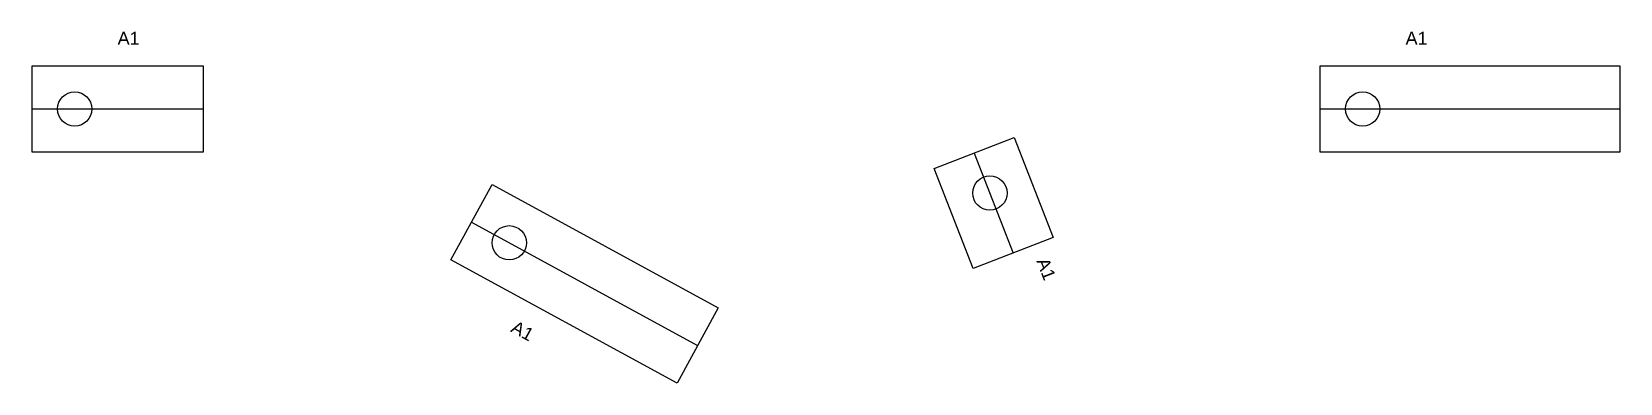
# Model space of a CAD drawing. Header units: millimetres. Extents: x 0 to 370, y -54 to 28.
import ezdxf

# ---------------------------------------------------------------- set-up
doc = ezdxf.new("R2010")
doc.units = ezdxf.units.MM
doc.styles.get("Standard").update_dxf_attribs({"font": 'arial.ttf'})

# ---------------------------------------------------------------- blocks, each defined once
blk = doc.blocks.new('BOITIER_TEST')
blk.add_line((0, 10), (40, 10))
blk.add_lwpolyline([(0, 0), (40, 0), (40, 20), (0, 20)], close=True)
blk.add_circle((10, 10), 4)
blk.add_attdef('REP', (20, 25), '', height=3)
blk = doc.blocks.new('*U4')
blk.add_line((2.45, -16.41), (55.1, -45.18))
blk.add_lwpolyline([(7.24, -7.64), (59.9, -36.4), (50.31, -53.95), (-2.35, -25.19)], close=True)
blk.add_circle((11.22, -21.21), 4)
blk.add_attdef('REP', (11.36, -41.81), '', height=3, rotation=331.3521)
blk = doc.blocks.new('*U5')
blk.add_line((18.59, -6.05), (20.35, -30.99))
blk.add_lwpolyline([(28.56, -5.34), (30.33, -30.28), (10.38, -31.69), (8.61, -6.76)], close=True)
blk.add_circle((19.29, -16.03), 4)
blk.add_attdef('REP', (24.94, -34.36), '', height=3, rotation=274.0563)
blk = doc.blocks.new('*U6')
blk.add_line((0, 10), (70, 10))
blk.add_lwpolyline([(0, 0), (70, 0), (70, 20), (0, 20)], close=True)
blk.add_circle((10, 10), 4)
blk.add_attdef('REP', (20, 25), '', height=3)

msp = doc.modelspace()

# ---------------------------------------------------------------- block references
for name, p in [('BOITIER_TEST', (0, 0)), ('*U6', (300, 0)), ('*U4', (100, 0))]:
    msp.add_blockref(name, p).add_auto_attribs({'REP': 'A1'})
at = {"rotation": 17.18873385392469}
msp.add_blockref('*U5', (200, 0), dxfattribs=at).add_auto_attribs({'REP': 'A1'})

doc.saveas('drawing.dxf')
